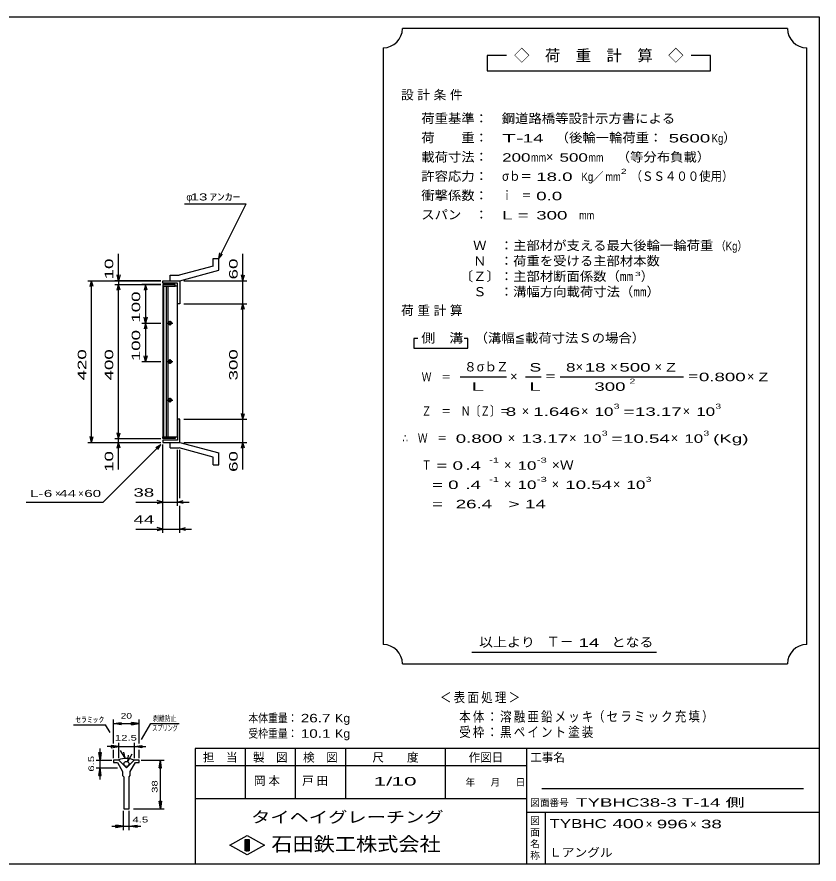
# Model space of a CAD drawing. Units: millimetres, scale not verified. Extents: x -1820 to 1731, y -1282 to 1054.
# Drawn here: x -352 to 1731, y -1146 to 1054 of the extents above; entities that cross this region are included whole.
import ezdxf
from ezdxf.enums import TextEntityAlignment as Align

# ---------------------------------------------------------------- set-up
doc = ezdxf.new("R2010")
doc.units = ezdxf.units.MM
doc.header["$LTSCALE"] = 10
for name, color, linetype, lineweight in [('0_2', 150, 'Continuous', 25), ('16', 3, 'Continuous', 25), ('19', 6, 'Continuous', 25), ('22', 2, 'Continuous', 25), ('32', 4, 'Continuous', 25)]:
    doc.layers.add(name, color=color, linetype=linetype, lineweight=lineweight)
doc.styles.add('ベクトル', font='')
doc.styles.get('ベクトル').set_extended_font_data('ベクトル')

msp = doc.modelspace()

# ---------------------------------------------------------------- linework, layer by layer
at = {"layer": '0_2'}
for p, q in [((-1729, 1053.5), (1731, 1053.5)), ((1731, 1053.5), (1731, -1146.5)), ((1731, -846.5), (111, -846.5)), ((111, -846.5), (111, -1146.5)), ((241, -846.5), (241, -976.5)), ((371, -976.5), (371, -846.5)), ((501, -846.5), (501, -976.5)), ((761, -976.5), (761, -846.5)), ((971, -846.5), (971, -1146.5)), ((971, -891.5), (111, -891.5)), ((1691, -951.5), (1011, -951.5)), ((111, -976.5), (971, -976.5)), ((971, -1011.5), (1731, -1011.5)), ((1021, -1146.5), (1021, -1011.5)), ((201, -1097.5), (246, -1072.5)), ((246, -1072.5), (291, -1097.5)), ((246, -1122.5), (201, -1097.5)), ((241, -1082.5), (251, -1082.5)), ((241, -1112.5), (241, -1082.5)), ((241, -1082.5), (243, -1082.5)), ((243, -1082.5), (243, -1112.5)), ((245, -1112.5), (245, -1082.5)), ((245, -1082.5), (247, -1082.5)), ((291, -1097.5), (246, -1122.5)), ((247, -1082.5), (247, -1112.5)), ((249, -1112.5), (249, -1082.5)), ((249, -1082.5), (251, -1082.5)), ((251, -1082.5), (251, -1112.5)), ((251, -1082.5), (251, -1112.5)), ((251, -1112.5), (241, -1112.5)), ((243, -1112.5), (245, -1112.5)), ((247, -1112.5), (249, -1112.5)), ((1731, -1146.5), (-1729, -1146.5))]:
    msp.add_line(p, q, dxfattribs=at)
at = {"layer": '16'}
for p, q in [((59, 358.5), (27, 358.5)), ((27, 358.5), (27, 354)), ((27, 354), (59, 354)), ((27, 354), (27, -37)), ((65, 354), (27, 354)), ((29, 354), (29, -37)), ((36, -37), (36, 354)), ((40, 354), (40, -37)), ((59, 354), (59, 358.5)), ((65, -37), (65, 354)), ((45, 264.5), (45, 252.5)), ((37, 258.5), (53, 258.5)), ((47, 261.5), (43, 261.5)), ((43, 255.5), (47, 255.5)), ((37, 158.5), (53, 158.5)), ((47, 161.5), (43, 161.5)), ((43, 155.5), (47, 155.5)), ((45, 164.5), (45, 152.5)), ((37, 58.5), (53, 58.5)), ((47, 61.5), (43, 61.5)), ((43, 55.5), (47, 55.5)), ((45, 64.5), (45, 52.5)), ((27, -37), (59, -37)), ((27, -41.5), (27, -37)), ((27, -37), (65, -37)), ((59, -41.5), (27, -41.5)), ((59, -37), (59, -41.5))]:
    msp.add_line(p, q, dxfattribs=at)
for centre, radius, start, end in [((43, 258.5), 3, 90, 270), ((45, 258.5), 4, 46.6, 133.4), ((45, 258.5), 4, 226.6, 313.4), ((47, 258.5), 3, 270, 90), ((43, 158.5), 3, 90, 270), ((45, 158.5), 4, 46.6, 133.4), ((45, 158.5), 4, 226.6, 313.4), ((47, 158.5), 3, 270, 90), ((43, 58.5), 3, 90, 270), ((45, 58.5), 4, 46.6, 133.4), ((45, 58.5), 4, 226.6, 313.4), ((47, 58.5), 3, 270, 90)]:
    msp.add_arc(centre, radius, start, end, dxfattribs=at)
at = {"layer": '19'}
for p, q in [((158, 426.5), (172, 426.5)), ((158, 406.5), (158, 426.5)), ((172, 395.5), (172, 426.5)), ((158, 406.5), (69, 382.5)), ((46, 382.5), (69, 382.5)), ((46, 368.5), (46, 382.5)), ((71, 368.5), (172, 395.5)), ((27, 362.5), (27, 368.5)), ((27, 368.5), (70, 368.5)), ((65, 362.5), (27, 362.5)), ((46, 368.5), (71, 368.5)), ((65, 308.5), (65, 362.5)), ((70, 368.5), (71, 367.5)), ((71, 367.5), (71, 308.5)), ((71, 308.5), (65, 308.5)), ((71, 8.5), (65, 8.5)), ((65, 8.5), (65, -45.5)), ((71, -50.5), (71, 8.5)), ((27, -45.5), (27, -51.5)), ((65, -45.5), (27, -45.5)), ((27, -51.5), (70, -51.5)), ((46, -51.5), (71, -51.5)), ((46, -65.5), (46, -51.5)), ((46, -65.5), (69, -65.5)), ((158, -89.5), (69, -65.5)), ((70, -51.5), (71, -50.5)), ((71, -51.5), (172, -78.5)), ((172, -109.5), (172, -78.5)), ((158, -109.5), (158, -89.5)), ((158, -109.5), (172, -109.5))]:
    msp.add_line(p, q, dxfattribs=at)
at = {"layer": '22', "color": 4}
for p, q in [((1649, 1023.5), (649, 1023.5)), ((599, 973.5), (599, -576.5)), ((1699, -576.5), (1699, 973.5)), ((919, 953.5), (869, 953.5)), ((869, 953.5), (869, 913.5)), ((1449, 953.5), (1399, 953.5)), ((1449, 913.5), (1449, 953.5)), ((869, 913.5), (1449, 913.5)), ((83, 568.5), (243, 568.5)), ((172, 426.5), (243, 568.5)), ((172, 426.5), (175, 441.1)), ((-88, 368.5), (-88, 438.5)), ((172, 426.5), (182, 437.5)), ((235, 368.5), (235, 438.5)), ((-88, 368.5), (-92, 383.5)), ((-84, 383.5), (-88, 368.5)), ((235, 368.5), (231, 383.5)), ((235, 368.5), (239, 383.5)), ((-168, 368.5), (22, 368.5)), ((-162, 353.5), (-158, 368.5)), ((-154, 353.5), (-158, 368.5)), ((-158, -51.5), (-158, 368.5)), ((22, 368.5), (-98, 368.5)), ((-98, 358.5), (22, 358.5)), ((-92, 343.5), (-88, 358.5)), ((-88, 368.5), (-88, 358.5)), ((-84, 343.5), (-88, 358.5)), ((-88, -41.5), (-88, 358.5)), ((22, 358.5), (-28, 358.5)), ((-18, 358.5), (-22, 343.5)), ((-14, 343.5), (-18, 358.5)), ((-18, 358.5), (-18, 258.5)), ((81, 368.5), (245, 368.5)), ((235, 308.5), (235, 368.5)), ((81, 308.5), (245, 308.5)), ((231, 293.5), (235, 308.5)), ((239, 293.5), (235, 308.5)), ((235, 8.5), (235, 308.5)), ((-18, 258.5), (-22, 273.5)), ((-14, 273.5), (-18, 258.5)), ((-28, 258.5), (22, 258.5)), ((-18, 258.5), (-22, 243.5)), ((-14, 243.5), (-18, 258.5)), ((-18, 258.5), (-18, 158.5)), ((689, 218.5), (679, 218.5)), ((679, 218.5), (679, 193.5)), ((819, 218.5), (809, 218.5)), ((819, 193.5), (819, 218.5)), ((679, 193.5), (819, 193.5)), ((-28, 158.5), (22, 158.5)), ((-18, 158.5), (-22, 173.5)), ((-14, 173.5), (-18, 158.5)), ((799, 118.5), (919, 118.5)), ((969, 118.5), (1009, 118.5)), ((1059, 118.5), (1379, 118.5)), ((235, 8.5), (231, 23.5)), ((235, 8.5), (239, 23.5)), ((81, 8.5), (245, 8.5)), ((235, -51.5), (235, 8.5)), ((-158, -51.5), (-162, -36.5)), ((-158, -51.5), (-154, -36.5)), ((-98, -41.5), (22, -41.5)), ((-88, -41.5), (-92, -26.5)), ((-88, -41.5), (-84, -26.5)), ((-88, -51.5), (-88, -41.5)), ((-168, -51.5), (22, -51.5)), ((-128, -206.5), (22, -56.5)), ((-98, -51.5), (22, -51.5)), ((-92, -66.5), (-88, -51.5)), ((-84, -66.5), (-88, -51.5)), ((-88, -121.5), (-88, -51.5)), ((9, -64.5), (22, -56.5)), ((14, -69.5), (22, -56.5)), ((27, -216.5), (27, -56.5)), ((27, -286.5), (27, -56.5)), ((81, -51.5), (245, -51.5)), ((231, -66.5), (235, -51.5)), ((239, -66.5), (235, -51.5)), ((235, -121.5), (235, -51.5)), ((65, -216.5), (65, -70.5)), ((71, -196.5), (71, -70.5)), ((-328, -206.5), (-128, -206.5)), ((-43, -206.5), (27, -206.5)), ((27, -206.5), (12, -202.5)), ((12, -210.5), (27, -206.5)), ((27, -206.5), (65, -206.5)), ((65, -206.5), (80, -202.5)), ((80, -210.5), (65, -206.5)), ((65, -206.5), (95, -206.5)), ((71, -286.5), (71, -216.5)), ((-43, -276.5), (27, -276.5)), ((27, -276.5), (12, -272.5)), ((12, -280.5), (27, -276.5)), ((27, -276.5), (71, -276.5)), ((71, -276.5), (86, -272.5)), ((86, -280.5), (71, -276.5)), ((71, -276.5), (101, -276.5)), ((829, -596.5), (1309, -596.5)), ((649, -626.5), (1649, -626.5))]:
    msp.add_line(p, q, dxfattribs=at)
for centre, start, end in [((599, 1023.5), 270, 0), ((1699, 1023.5), 180, 270), ((599, -626.5), 0, 90), ((1699, -626.5), 90, 180)]:
    msp.add_arc(centre, 50, start, end, dxfattribs=at)
at = {"layer": '32'}
for p, q in [((-205.33, -784.5), (-122, -784.5)), ((-110.33, -804.5), (-122, -784.5)), ((-101, -833.5), (-101, -771.5)), ((-101, -781.5), (-81, -778.5)), ((-81, -784.5), (-101, -781.5)), ((-101, -781.5), (-34.33, -781.5)), ((-81, -784.5), (-81, -778.5)), ((-34.33, -781.5), (-54.33, -778.5)), ((-54.33, -784.5), (-54.33, -778.5)), ((-54.33, -784.5), (-34.33, -781.5)), ((-34.33, -833.5), (-34.33, -771.5)), ((-28.33, -823.17), (-4, -781.17)), ((-4, -781.17), (69.34, -781.17)), ((-87.67, -871.5), (-87.67, -831.5)), ((-47.67, -831.5), (-47.67, -871.5)), ((-136, -876.5), (-139, -856.5)), ((-139, -856.5), (-133, -856.5)), ((-136, -876.5), (-136, -846.5)), ((-133, -856.5), (-136, -876.5)), ((-87.67, -841.5), (-117.67, -841.5)), ((-87.67, -841.5), (-107.67, -838.5)), ((-107.67, -838.5), (-107.67, -844.5)), ((-107.67, -844.5), (-87.67, -841.5)), ((-101, -871.5), (-101, -849.5)), ((-87.67, -841.5), (-47.67, -841.5)), ((-71, -871.5), (-82.67, -851.5)), ((-71, -871.5), (-74.67, -855.83)), ((-47.67, -841.5), (-27.67, -838.5)), ((-27.67, -844.5), (-47.67, -841.5)), ((-47.67, -841.5), (-17.67, -841.5)), ((-34.33, -871.5), (-34.33, -849.5)), ((-27.67, -838.5), (-27.67, -844.5)), ((-146, -876.5), (-106, -876.5)), ((-136, -896.5), (-136, -876.5)), ((-101, -876.5), (-101, -883.17)), ((-87.67, -876.5), (-101, -876.5)), ((-67.67, -896.5), (-87.67, -876.5)), ((-47.67, -876.5), (-67.67, -896.5)), ((-64.33, -879.83), (-53, -859.83)), ((-64.33, -879.83), (-62, -863.83)), ((-34.33, -876.5), (-47.67, -876.5)), ((-34.33, -883.17), (-34.33, -876.5)), ((-29.33, -876.5), (30.67, -876.5)), ((17.67, -896.5), (20.67, -876.5)), ((23.67, -896.5), (20.67, -876.5)), ((20.67, -1003.17), (20.67, -876.5)), ((-146, -896.5), (-91, -896.5)), ((-139, -916.5), (-136, -896.5)), ((-133, -916.5), (-136, -896.5)), ((-136, -926.5), (-136, -896.5)), ((-101, -883.17), (-91, -883.17)), ((-91, -883.17), (-77.67, -906.5)), ((-57.67, -906.5), (-44.33, -883.17)), ((-44.33, -883.17), (-34.33, -883.17)), ((17.67, -896.5), (23.67, -896.5)), ((-139, -916.5), (-133, -916.5)), ((-77.67, -906.5), (-77.67, -916.5)), ((-77.67, -916.5), (-74.33, -919.83)), ((-74.33, -919.83), (-74.33, -1003.17)), ((-61, -919.83), (-57.67, -916.5)), ((-61, -1003.17), (-61, -919.83)), ((-57.67, -916.5), (-57.67, -906.5)), ((20.67, -1003.17), (17.67, -983.17)), ((17.67, -983.17), (23.67, -983.17)), ((23.67, -983.17), (20.67, -1003.17)), ((-75.17, -1058.17), (-75.17, -1008.17)), ((-74.33, -1003.17), (-61, -1003.17)), ((-60.17, -1058.17), (-60.17, -1008.17)), ((-49.33, -1003.17), (30.67, -1003.17)), ((-105.17, -1048.17), (-75.17, -1048.17)), ((-75.17, -1048.17), (-95.17, -1045.17)), ((-95.17, -1051.17), (-95.17, -1045.17)), ((-95.17, -1051.17), (-75.17, -1048.17)), ((-75.17, -1048.17), (-60.17, -1048.17)), ((-60.17, -1048.17), (-40.17, -1045.17)), ((-40.17, -1051.17), (-60.17, -1048.17)), ((-60.17, -1048.17), (-30.17, -1048.17)), ((-40.17, -1051.17), (-40.17, -1045.17))]:
    msp.add_line(p, q, dxfattribs=at)
msp.add_circle((-67.67, -886.5), 6.67, dxfattribs=at)
msp.add_arc((-68, -922.18), 50, 66, 113, dxfattribs=at)

# ---------------------------------------------------------------- texts
at = {"layer": '0_2', "style": 'ベクトル'}
for s, height, p in [('担\u3000当', 21.99, (131, -869.5)), ('製\u3000図', 21.99, (261, -869.5)), ('検\u3000図', 21.99, (391, -869.5)), ('尺\u3000\u3000度', 21.99, (571, -869.5)), ('作図日', 21.99, (821, -869.5)), ('工事名', 21.99, (981, -869.5)), ('年', 18.33, (813, -934)), ('月', 18.33, (878, -934)), ('日', 18.33, (943, -934)), ('図面番号', 18.33, (981, -987)), ('図', 18.33, (981, -1034)), ('面', 18.33, (981, -1064)), ('名', 18.33, (981, -1094)), ('称', 18.33, (981, -1124))]:
    msp.add_text(s, height=height, dxfattribs=at).set_placement(p, align=Align.MIDDLE_LEFT)
at = {"layer": '0_2', "color": 222, "style": 'ベクトル'}
for s, height, width, p in [('タイヘイグレーチング', 29.33, 1.25, (256, -1024.5)), ('石田鉄工株式会社', 36.66, 1.1, (308.5, -1094.5))]:
    msp.add_text(s, height=height, dxfattribs=dict(at, width=width)).set_placement(p, align=Align.MIDDLE_LEFT)
at = {"layer": '22', "style": 'ベクトル'}
for s, height, p in [('◇\u3000荷\u3000重\u3000計\u3000算\u3000◇', 29.33, (939, 953.5)), ('）', 24.19, (1482, 740)), ('×', 24.19, (1022, 690)), ('／', 21.99, (1141.5, 638.5)), ('φ', 18.33, (88, 586)), ('）', 24.19, (1268, 380)), ('８', 24.19, (809, 145)), ('σｂ', 24.19, (842, 145)), ('Ｚ', 24.19, (892, 145)), ('×', 24.19, (1099, 145)), ('×', 24.19, (1189, 145)), ('×', 24.19, (1304, 145)), ('×', 24.19, (929, 120)), ('×', 24.19, (1544, 120)), ('×', 24.19, (959, 30)), ('×', 24.19, (1113, 30)), ('×', 24.19, (1377, 30)), ('×', 24.19, (923, -40)), ('×', 24.19, (1082, -40)), ('×', 24.19, (1346, -40)), ('×', 24.19, (913, -110)), ('×', 24.19, (913, -160)), ('×', 24.19, (1037, -160)), ('×', 24.19, (1196, -160)), ('×', 18.33, (-253, -184)), ('×', 18.33, (-193, -184)), ('Ｔ－', 25.66, (1023, -569)), ('×', 21.99, (1281, -1042.5)), ('×', 21.99, (1396, -1042.5))]:
    msp.add_text(s, height=height, dxfattribs=at).set_placement(p, align=Align.MIDDLE_LEFT)
for s, height, width, p in [('荷重基準：\u3000', 24.19, 1.05, (698, 790)), ('鋼道路橋等設計示方書による', 24.19, 1.05, (907, 790)), ('荷\u3000\u3000重：\u3000', 24.19, 1.05, (698, 740)), ('T-', 21.99, 2, (908, 738.5)), (' 14 ', 21.99, 1.65, (948, 738.5)), ('（後輪一輪荷重：', 24.19, 1.05, (1047, 740)), (' 5600', 21.99, 1.65, (1327, 738.5)), ('Kg', 21.99, 0.85, (1452, 738.5)), ('載荷寸法：\u3000', 24.19, 1.05, (698, 690)), ('\u3000（等分布負載）', 24.19, 1.05, (1171, 690)), ('200', 21.99, 1.5, (908, 688.5)), ('mm', 21.99, 0.8, (983, 688.5)), ('500', 21.99, 1.5, (1057, 688.5)), ('mm', 21.99, 0.8, (1132, 688.5)), ('許容応力：\u3000', 24.19, 1.05, (698, 640)), ('σｂ＝', 24.19, 0.9, (908, 640)), (' 18.0', 21.99, 1.65, (983, 638.5)), ('Kg', 21.99, 0.85, (1114, 638.5)), ('mm', 21.99, 0.8, (1176.5, 638.5)), ('2', 13.2, 1.5, (1216.5, 652.5)), ('（ＳＳ４００使用）', 24.19, 0.9, (1241.5, 640)), (' 13 ', 18.33, 1.6, (88, 586)), ('ｱﾝｶｰ', 18.33, 1.6, (148, 586)), ('衝撃係数：\u3000', 24.19, 1.05, (698, 590)), ('ｉ\u3000＝', 24.19, 0.75, (908, 590)), (' 0.0', 21.99, 1.65, (983, 588.5)), ('スパン\u3000：\u3000', 24.19, 1.05, (698, 540)), ('L =', 21.99, 1.65, (908, 538.5)), (' 300 ', 21.99, 1.65, (983, 538.5)), ('mm', 21.99, 0.8, (1108, 538.5)), ('\u3000Ｗ\u3000：主部材が支える最大後輪一輪荷重', 24.19, 1.05, (798, 460)), ('（Kg）', 21.99, 0.85, (1463, 458.5)), ('\u3000Ｎ\u3000：荷重を受ける主部材本数', 24.19, 1.05, (798, 420)), ('〔Ｚ〕：主部材断面係数（㎜', 24.19, 1.05, (798, 380)), ('3', 11, 1.8, (1253, 386)), ('\u3000Ｓ\u3000：溝幅方向載荷寸法（㎜）', 24.19, 1.05, (798, 340)), ('側\u3000溝', 24.19, 1.1, (698, 220)), ('\u3000（溝幅≦載荷寸法Ｓの場合）', 24.19, 1.05, (802, 220)), ('S', 21.99, 1.55, (979, 143.5)), ('8', 21.99, 1.5, (1074, 143.5)), (' 18 ', 21.99, 1.65, (1109, 143.5)), (' 500 ', 21.99, 1.65, (1199, 143.5)), ('Z', 21.99, 1.4, (1334, 143.5)), ('Ｗ\u3000＝', 21.99, 0.85, (699, 118.5)), ('＝', 24.19, 0.9, (1019, 120)), ('2', 13.2, 1.5, (1239, 107.5)), ('＝', 24.19, 0.9, (1389, 120)), ('0.800', 21.99, 1.65, (1419, 118.5)), ('Z', 21.99, 1.4, (1574, 118.5)), ('L', 21.99, 1.8, (979, 93.5)), (' 300 ', 21.99, 1.65, (1134, 93.5)), ('Ｚ\u3000＝\u3000Ｎ〔Ｚ〕＝', 24.19, 0.75, (699, 30)), ('3', 13.2, 1.5, (1198, 42.5)), ('3', 13.2, 1.5, (1462, 42.5)), (' 8 ', 21.99, 1.65, (904, 28.5)), ('1.646', 21.99, 1.65, (989, 28.5)), ('10', 21.99, 1.5, (1148, 28.5)), ('=', 21.99, 1.7, (1223, 28.5)), ('13.17', 21.99, 1.65, (1253, 28.5)), ('10', 21.99, 1.5, (1412, 28.5)), ('3', 13.2, 1.5, (1167, -27.5)), ('3', 13.2, 1.5, (1431, -27.5)), ('∴\u3000Ｗ\u3000＝', 24.19, 0.75, (649, -40)), (' 0.800', 21.99, 1.65, (774, -41.5)), ('13.17', 21.99, 1.65, (958, -41.5)), ('10', 21.99, 1.5, (1117, -41.5)), ('=', 21.99, 1.7, (1192, -41.5)), ('10.54', 21.99, 1.65, (1222, -41.5)), ('10', 21.99, 1.5, (1381, -41.5)), ('(Kg)', 21.99, 1.65, (1456, -41.5)), ('Ｔ', 24.19, 0.75, (699, -110)), (' = 0', 21.99, 1.65, (724, -111.5)), (' .4 ', 21.99, 1.65, (799, -111.5)), ('-1', 13.2, 1.65, (874, -97.5)), ('10', 21.99, 1.5, (948, -111.5)), ('-3', 13.2, 1.65, (998, -97.5)), ('×Ｗ', 24.19, 1.1, (1037, -110)), ('  = 0', 21.99, 1.65, (699, -161.5)), (' .4 ', 21.99, 1.65, (799, -161.5)), ('-1', 13.2, 1.65, (874, -147.5)), ('10', 21.99, 1.5, (948, -161.5)), ('-3', 13.2, 1.65, (998, -147.5)), ('10.54', 21.99, 1.65, (1072, -161.5)), ('10', 21.99, 1.5, (1231, -161.5)), ('3', 13.2, 1.5, (1281, -147.5)), ('L-', 18.33, 1.6, (-318, -184)), (' 6 ', 18.33, 1.6, (-293, -184)), (' 44 ', 18.33, 1.6, (-253, -184)), (' 60 ', 18.33, 1.6, (-188, -184)), (' 38 ', 21.99, 1.65, (-63, -181.5)), ('  =', 21.99, 1.65, (699, -211.5)), (' 26.4', 21.99, 1.65, (774, -211.5)), ('>', 21.99, 1.7, (924, -211.5)), (' 14 ', 21.99, 1.65, (954, -211.5)), (' 44 ', 21.99, 1.65, (-63, -251.5)), ('以上より\u3000', 24.19, 1.1, (848, -570)), (' 14 ', 21.99, 1.65, (1093, -571.5)), ('となる', 24.19, 1.1, (1192, -570)), ('本体重量：', 21.99, 0.85, (249, -767.5)), (' 26.7', 21.99, 1.35, (374, -767.5)), ('Kg', 21.99, 1.1, (474, -767.5)), ('受枠重量：', 21.99, 0.85, (249, -807.5)), (' 10.1', 21.99, 1.35, (374, -807.5)), ('Kg', 21.99, 1.1, (474, -807.5)), ('1/', 21.99, 2, (574, -931.5)), (' 10 ', 21.99, 2, (604, -931.5)), ('TYBHC38-3 T-14 側                        ', 21.99, 1.65, (1100, -986.5)), ('TYBHC', 23.46, 1.4, (1031, -1041.5)), (' 400 ', 23.46, 1.55, (1181, -1041.5)), (' 996 ', 21.99, 1.65, (1296, -1042.5)), (' 38 ', 21.99, 1.65, (1411, -1042.5)), ('Ｌアングル', 21.99, 1.1, (1030, -1116.5))]:
    msp.add_text(s, height=height, dxfattribs=dict(at, width=width)).set_placement(p, align=Align.MIDDLE_LEFT)
at = {"layer": '22', "style": 'ベクトル', "width": 1.65}
for s, p in [(' 10 ', (-113, 358.5)), (' 60 ', (210, 358.5)), (' 100 ', (-43, 246)), (' 100 ', (-43, 146)), (' 420 ', (-183, 96)), (' 400 ', (-113, 96)), (' 300 ', (210, 96)), (' 10 ', (-113, -141.5)), (' 60 ', (210, -141.5))]:
    msp.add_text(s, height=21.99, rotation=90, dxfattribs=at).set_placement(p, align=Align.MIDDLE_LEFT)
at = {"layer": '22', "attachment_point": 4, "style": 'ベクトル'}
for s, insert, char_height in [('\\T1.28;設計条件', (645.5, 850), 24.19), ('\\T1.28;荷重計算', (645.5, 290), 24.19), ('\\T1.5;\\W2;\\~L\\~', (804, 93.5), 21.99), ('\\T1.2;\\W0.85;＜表面処理＞', (746.5, -715), 25.66), ('\\T1.19;\\W0.85;本体：溶融亜鉛メッキ', (796.5, -765), 25.66), ('\\T1.19;\\W0.85;（セラミック充填）', (1144, -765), 25.66), ('\\T1.19;\\W0.85;受枠：黒ペイント塗装', (796.5, -805), 25.66), ('\\T1.25;岡本\u3000', (263.5, -931.5), 21.99), ('\\T1.25;戸田\u3000', (388.5, -931.5), 21.99)]:
    msp.add_mtext(s, dxfattribs=dict(at, insert=insert, char_height=char_height))
at = {"layer": '32', "color": 2, "style": 'ベクトル'}
for s, width, p in [('ｾﾗﾐｯｸ', 1.5, (-200.33, -771.5)), ('20', 1.35, (-82.67, -761.5)), ('剥離防止', 0.75, (1, -768.17)), ('スプリング', 0.65, (-0.66, -793.17)), ('12.5', 1.5, (-97.67, -818.5)), (' 4.5 ', 1.5, (-60.17, -1031.17))]:
    msp.add_text(s, height=14.66, dxfattribs=dict(at, width=width)).set_placement(p, align=Align.MIDDLE_LEFT)
at = {"layer": '32', "color": 2, "style": 'ベクトル', "width": 1.5}
for s, p in [('6.5', (-159, -906.5)), (' 38 ', (5.67, -969.83))]:
    msp.add_text(s, height=14.66, rotation=90, dxfattribs=at).set_placement(p, align=Align.MIDDLE_LEFT)

doc.saveas('drawing.dxf')
